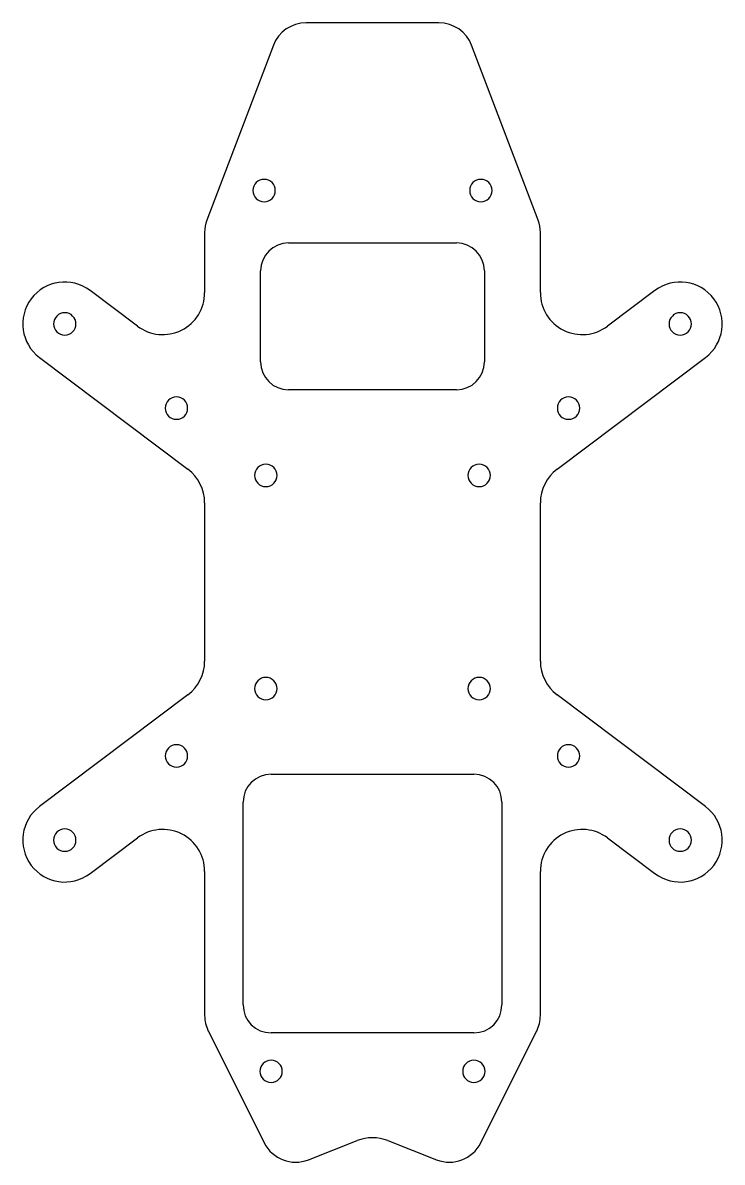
# Model space of a CAD drawing. Header units: millimetres. Extents: x -50 to 50, y -83 to 80.
import ezdxf

# ---------------------------------------------------------------- set-up
doc = ezdxf.new("R2010")
doc.units = ezdxf.units.MM
doc.layers.add('CUT', color=7, linetype='Continuous')

msp = doc.modelspace()

# ---------------------------------------------------------------- linework, layer by layer
at = {"layer": 'CUT'}
for p, q in [((9.5, 80), (-9.5, 80)), ((-14.17, 76.78), (-23.67, 51.78)), ((23.67, 51.78), (14.17, 76.78)), ((-24, 50), (-24, 41.4)), ((24, 41.4), (24, 50)), ((-12, 48.5), (12, 48.5)), ((-16, 31.5), (-16, 44.5)), ((16, 44.5), (16, 31.5)), ((-33.61, 36.6), (-40.39, 41.71)), ((40.39, 41.71), (33.61, 36.6)), ((-47.61, 32.13), (-26.39, 16.13)), ((26.39, 16.13), (47.61, 32.13)), ((12, 27.5), (-12, 27.5)), ((-24, 11.34), (-24, -11.34)), ((24, -11.34), (24, 11.34)), ((-26.39, -16.13), (-47.61, -32.13)), ((47.61, -32.13), (26.39, -16.13)), ((-14.5, -27.5), (14.5, -27.5)), ((-18.5, -60.5), (-18.5, -31.5)), ((18.5, -31.5), (18.5, -60.5)), ((-40.39, -41.71), (-33.61, -36.6)), ((33.61, -36.6), (40.39, -41.71)), ((-24, -41.4), (-24, -62)), ((24, -62), (24, -41.4)), ((-23.47, -64.24), (-15.47, -80.24)), ((14.5, -64.5), (-14.5, -64.5)), ((15.47, -80.24), (23.47, -64.24)), ((-9.17, -82.65), (-2.19, -79.91)), ((2.19, -79.91), (9.17, -82.65))]:
    msp.add_line(p, q, dxfattribs=at)
for centre, radius, start, end in [((-9.5, 75), 5, 90, 159.1932), ((9.5, 75), 5, 20.8068, 90), ((-15.5, 56), 1.6, 0, 180), ((15.5, 56), 1.6, 0, 180), ((-15.5, 56), 1.6, 180, 360), ((15.5, 56), 1.6, 180, 360), ((-19, 50), 5, 159.1932, 180), ((19, 50), 5, 0, 20.8068), ((-12, 44.5), 4, 90, 180), ((12, 44.5), 4, 0, 90), ((-44, 36.92), 6, 52.9918, 232.9918), ((44, 36.92), 6, -52.9918, 127.0082), ((-30, 41.4), 6, -127.0082, 0), ((30, 41.4), 6, -180, -52.9918), ((-44, 36.92), 1.6, 0, 180), ((44, 36.92), 1.6, 0, 180), ((-44, 36.92), 1.6, 180, 360), ((44, 36.92), 1.6, 180, 360), ((-12, 31.5), 4, 180, 270), ((12, 31.5), 4, -90, 0), ((-28.03, 24.88), 1.6, 0, 180), ((28.03, 24.88), 1.6, 0, 180), ((-28.03, 24.88), 1.6, 180, 360), ((28.03, 24.88), 1.6, 180, 360), ((-15.25, 15.25), 1.6, 0, 180), ((15.25, 15.25), 1.6, 0, 180), ((-30, 11.34), 6, 0, 52.9918), ((-15.25, 15.25), 1.6, 180, 360), ((15.25, 15.25), 1.6, 180, 360), ((30, 11.34), 6, 127.0082, 180), ((-30, -11.34), 6, -52.9918, 0), ((30, -11.34), 6, -180, -127.0082), ((-15.25, -15.25), 1.6, 0, 180), ((15.25, -15.25), 1.6, 0, 180), ((-15.25, -15.25), 1.6, 180, 360), ((15.25, -15.25), 1.6, 180, 360), ((-28.03, -24.88), 1.6, 0, 180), ((28.03, -24.88), 1.6, 0, 180), ((-28.03, -24.88), 1.6, 180, 360), ((28.03, -24.88), 1.6, 180, 360), ((-14.5, -31.5), 4, 90, 180), ((14.5, -31.5), 4, 0, 90), ((-44, -36.92), 6, 127.0082, 307.0082), ((44, -36.92), 6, -127.0082, 52.9918), ((-44, -36.92), 1.6, 0, 180), ((-30, -41.4), 6, 0, 127.0082), ((30, -41.4), 6, 52.9918, 180), ((44, -36.92), 1.6, 0, 180), ((-44, -36.92), 1.6, 180, 360), ((44, -36.92), 1.6, 180, 360), ((-14.5, -60.5), 4, 180, 270), ((14.5, -60.5), 4, -90, 0), ((-19, -62), 5, -180, -153.4349), ((19, -62), 5, -26.5651, 0), ((-14.5, -70), 1.6, 0, 180), ((14.5, -70), 1.6, 0, 180), ((-14.5, -70), 1.6, 180, 360), ((14.5, -70), 1.6, 180, 360), ((0, -85.5), 6, 68.5738, 111.4262), ((-11, -78), 5, -153.4349, -68.5738), ((11, -78), 5, -111.4262, -26.5651)]:
    msp.add_arc(centre, radius, start, end, dxfattribs=at)

doc.saveas('drawing.dxf')
